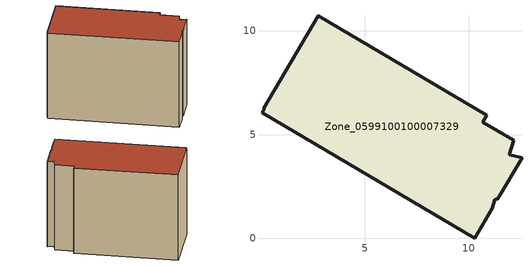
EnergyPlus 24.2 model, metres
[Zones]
Zone_0599100100007329
 floor ground (C_G): 11.96,4.03 12.58,3.88 11.41,1.9 11.27,1.86 11.14,1.44 10.29,0 0.05,6.05 0.17,6.25 0.12,6.28 2.75,10.73 10.88,5.93 10.68,5.59 12.18,4.71 z1.61
 wall outside (C_F): 10.88,5.93 2.75,10.73 0.12,6.28 0.17,6.25 0.05,6.05 10.29,0 11.14,1.44 11.27,1.86 11.41,1.9 12.58,3.88 11.96,4.03 12.18,4.71 10.68,5.59 10.88,5.93 z1.61:10.13
 roof outside (C_R): 12.58,3.88 11.96,4.03 12.18,4.71 10.68,5.59 10.88,5.93 2.75,10.73 0.12,6.28 0.17,6.25 0.05,6.05 10.29,0 11.14,1.44 11.27,1.86 11.41,1.9 z10.13
[BUILDING]
Pand.0599100100007329: North Axis=0; Terrain=City; Loads Convergence Tolerance Value=0.04; Temperature Convergence Tolerance Value=0.4; Solar Distribution=FullExterior; Maximum Number of Warmup Days=25; Minimum Number of Warmup Days=1
[Site:Location]
Rotterdam.The.Hague.AP_ZH_NLD Design_Conditions: Latitude=51.96; Longitude=4.45; Time Zone=1; Elevation=-4.5
[SITE:GROUNDTEMPERATURE:BUILDINGSURFACE]
18, 18, 18, 18, 18, 18, 18, 18, 18, 18, 18, 18
[MATERIAL] Thermal Absorptance=0.9; Solar Absorptance=0.7; Visible Absorptance=0.7
Name | Roughness | Thickness | Conductivity | Density | Specific Heat
G.TI.2006-2014 | MediumSmooth | 0.15 | 0.06 | 540 | 1210
F.TI.2006-2014 | Rough | 0.3 | 0.12 | 1920 | 840
R.TI.2006-2014 | MediumRough | 0.2 | 0.08 | 1500 | 1000
[CONSTRUCTION]
C_G: G.TI.2006-2014
C_F: F.TI.2006-2014
C_R: R.TI.2006-2014
[ZONE]
Zone_0599100100007329: Type=1; Multiplier=1; Ceiling Height=Autocalculate; Volume=Autocalculate; Floor Area=autocalculate; Part of Total Floor Area=Yes
[ZONEINFILTRATION:DESIGNFLOWRATE]
Infil_Zone_0599100100007329: Zone or ZoneList or Space or SpaceList=Zone_0599100100007329; Schedule=AlwaysOn; Design Flow Rate Calculation Method=Flow/Area; Flow Rate per Floor Area=0.0015; Constant Term Coefficient=1; Temperature Term Coefficient=0; Velocity Term Coefficient=0; Velocity Squared Term Coefficient=0
[HVACTEMPLATE:ZONE:IDEALLOADSAIRSYSTEM]
Zone_0599100100007329: Maximum Heating Supply Air Temperature=50; Minimum Cooling Supply Air Temperature=13; Maximum Heating Supply Air Humidity Ratio=0.0156; Minimum Cooling Supply Air Humidity Ratio=0.0077; Heating Limit=NoLimit; Cooling Limit=NoLimit; Dehumidification Control Type=ConstantSensibleHeatRatio; Cooling Sensible Heat Ratio=0.7; Dehumidification Setpoint=60; Humidification Control Type=None; Humidification Setpoint=30; Outdoor Air Method=None; Outdoor Air Flow Rate per Person=0.00944; Outdoor Air Flow Rate per Zone Floor Area=0; Outdoor Air Flow Rate per Zone=0; Demand Controlled Ventilation Type=None; Outdoor Air Economizer Type=NoEconomizer; Heat Recovery Type=None; Sensible Heat Recovery Effectiveness=0.7; Latent Heat Recovery Effectiveness=0.65
[ZONECONTROL:THERMOSTAT]
ThermostatControl_Zone_0599100100007329: Zone or ZoneList=Zone_0599100100007329; Control Type Schedule=DualSetpointControlType; Control 1=Thermostat_Zone_0599100100007329; Temperature Difference Between Cutout And Setpoint=0
[THERMOSTATSETPOINT:DUALSETPOINT]
Thermostat_Zone_0599100100007329: Heating Setpoint Temperature Schedule=HeatingSetpoint_Zone_0599100100007329; Cooling Setpoint Temperature Schedule=CoolingSetpoint_Zone_0599100100007329
[SCHEDULE:COMPACT]
HeatingSetpoint_Zone_0599100100007329: Through: 12/31, For: AllDays, Until: 24:00, 21
CoolingSetpoint_Zone_0599100100007329: Through: 12/31, For: AllDays, Until: 24:00, 24
DualSetpointControlType: Through: 12/31, For: AllDays, Until: 24:00, 4
AlwaysOn: Through: 12/31, For: AllDays, Until: 24:00, 1
